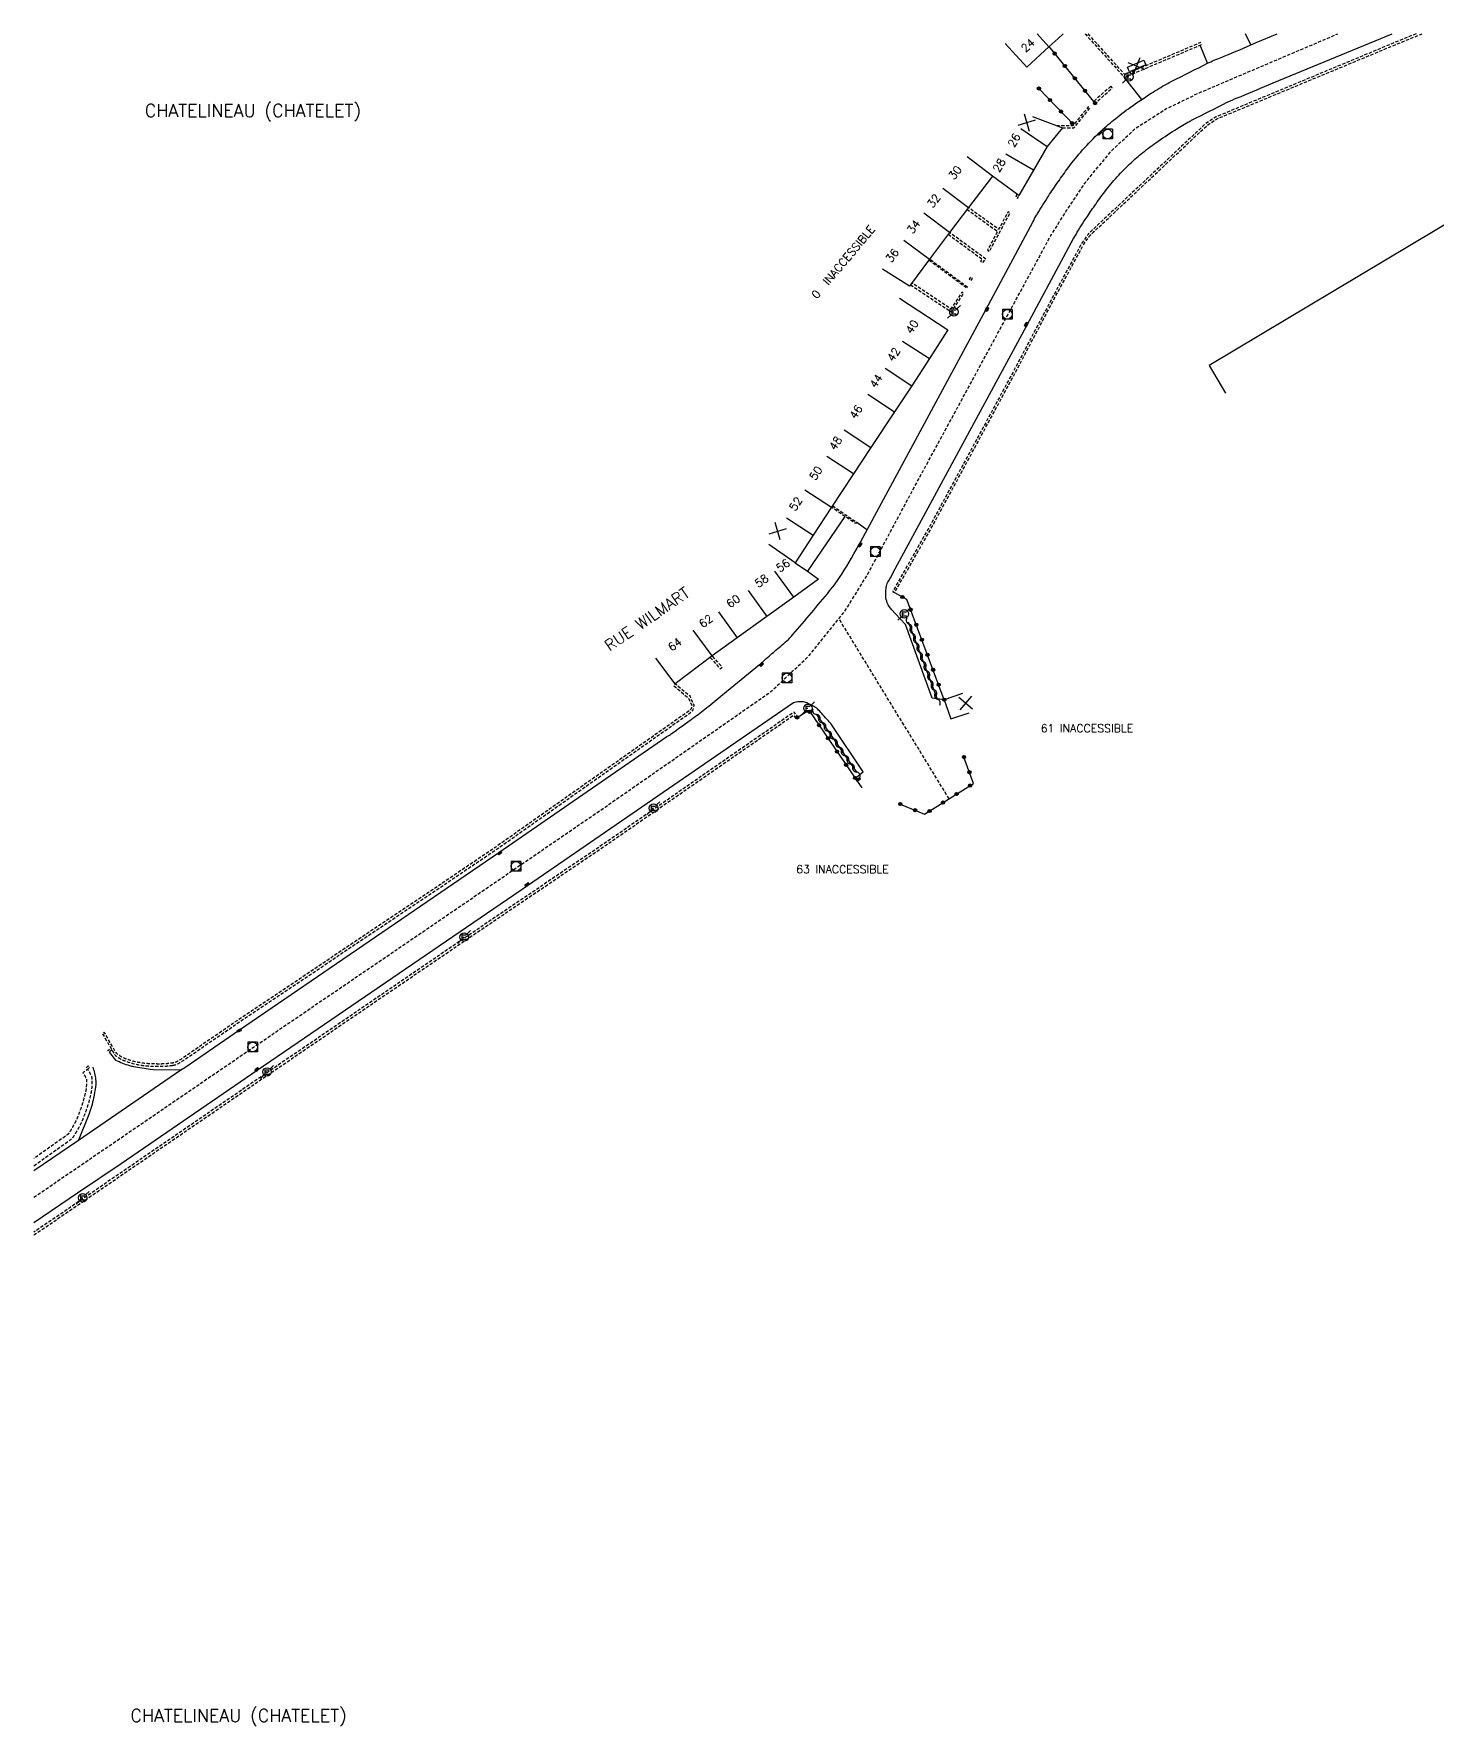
# Model space of a CAD drawing. Header units: millimetres. Extents: x 160000 to 161000, y 121000 to 122000.
# Drawn here: x 160000 to 160219.2, y 121735.6 to 122000 of the extents above; entities that cross this region are included whole.
import ezdxf
from ezdxf.enums import TextEntityAlignment as Align

# ---------------------------------------------------------------- set-up
doc = ezdxf.new("R2010")
doc.units = ezdxf.units.MM
doc.linetypes.add('DASHED', pattern=[0.75, 0.5, -0.25])
doc.layers.get('0').update_dxf_attribs({"linetype": 'CONTINUOUS'})
for name, color, linetype in [('W0001', 6, 'DASHED'), ('W0008', 7, 'CONTINUOUS'), ('W0017', 7, 'CONTINUOUS'), ('W0100', 7, 'CONTINUOUS'), ('W0112', 1, 'DASHED'), ('W0310', 3, 'CONTINUOUS'), ('W0322', 7, 'CONTINUOUS'), ('W0400', 7, 'CONTINUOUS'), ('W0420', 7, 'CONTINUOUS'), ('W0471', 7, 'CONTINUOUS'), ('W0980', 7, 'CONTINUOUS'), ('W0989', 7, 'CONTINUOUS'), ('W0991', 7, 'CONTINUOUS'), ('W1102', 7, 'CONTINUOUS')]:
    doc.layers.add(name, color=color, linetype=linetype)
doc.styles.get("Standard").update_dxf_attribs({"font": 'romans.shx', "width": 0.85})

# ---------------------------------------------------------------- blocks, each defined once
blk = doc.blocks.new('T420')
for p, q in [((0.75, 0.75), (-0.75, 0.75)), ((-0.75, 0.75), (-0.75, -0.75)), ((0.75, 0.75), (0.75, -0.75)), ((0.75, -0.75), (-0.75, -0.75))]:
    blk.add_line(p, q)
blk.add_ellipse((0, 0), major_axis=(-0.53, 0.53), ratio=1, start_param=3.926991, end_param=10.210176)
blk = doc.blocks.new('T471')
for p, q in [((-0.333334, 0.333334), (-0.333334, -0.333334)), ((-0.333334, 0.333334), (0.333334, 0.333334)), ((-0.333334, 0), (0, 0)), ((0.500001, 0.500001), (1.000002, 1.000002)), ((-0.500001, -0.500001), (-1.000002, -1.000002)), ((-0.333334, -0.333334), (0.333334, -0.333334))]:
    blk.add_line(p, q)
blk.add_ellipse((0, 0), major_axis=(0.471405, 0.471405), ratio=1, start_param=5.4977871438, end_param=11.780972451)
blk = doc.blocks.new('T400')
for p, q in [((-0.15, 0.3), (0.15, 0.3)), ((-0.15, -0.25), (-0.15, 0.3)), ((-0.15, 0.15), (0.15, 0.15)), ((-0.15, 0), (0.15, 0)), ((0.15, 0.3), (0.15, -0.25)), ((-0.15, -0.15), (0.15, -0.15)), ((-0.15, -0.25), (-0.15, -0.3)), ((-0.15, -0.3), (0.15, -0.3)), ((0.15, -0.3), (0.15, -0.25))]:
    blk.add_line(p, q)
blk = doc.blocks.new('t322o')
at = {"color": 0, "linetype": 'Continuous'}
for radius in [0.25, 0.15]:
    blk.add_circle((0, 0), radius, dxfattribs=at)
blk = doc.blocks.new('t991o')
at = {"color": 0, "linetype": 'Continuous'}
for p, q in [((-1, 1), (1, -1)), ((-1, -1), (1, 1))]:
    blk.add_line(p, q, dxfattribs=at)
blk = doc.blocks.new('t310o')
at = {"color": 0, "linetype": 'Continuous'}
for centre, start, end in [((-0.5, 0.38), 216.8699, 323.1304), ((0.5, -0.37), 36.8699, 143.1303)]:
    blk.add_arc(centre, 0.625, start, end, dxfattribs=at)

msp = doc.modelspace()

# ---------------------------------------------------------------- linework, layer by layer
at = {"layer": 'W0001', "flags": 128}
for points in [[(160000, 121818.23), (160037.99, 121844.2), (160065.15, 121862.71), (160089.23, 121879.2), (160115.14, 121897.24), (160120.94, 121902.68), (160126.65, 121909.73), (160130.22, 121915.52), (160137.64, 121929.37), (160156.29, 121963.75), (160158.79, 121968.38), (160161.38, 121972.48), (160164.32, 121976.85), (160168.36, 121981.77), (160172.11, 121985.25), (160176.83, 121988.28), (160182.01, 121990.78), (160203.69, 122000)], [(160142.96, 121880.49), (160125.76, 121908.63)]]:
    msp.add_lwpolyline(points, dxfattribs=at)
at = {"layer": 'W0008', "flags": 128}
for points in [[(160011.75, 121840.9), (160012.77, 121839.66, 0.020335), (160013.84, 121839.2, 0.020335), (160014.93, 121838.82, 0.028892), (160015.59, 121838.67, 0.007422), (160018.18, 121838.26), (160018.71, 121838.18), (160022.94, 121838.14), (160023.59, 121838.53), (160032.12, 121844.39), (160072.61, 121872.08), (160098.85, 121890.21, -0.051218), (160099.06, 121890.33, 0.047736), (160099.28, 121890.45, 0.007851), (160099.61, 121890.67, 0.000815), (160102.69, 121892.89, 0.009253), (160104.8, 121894.48, 0.007556), (160107.32, 121896.5), (160108.21, 121897.25), (160113.35, 121901.45, 0.02124), (160113.55, 121901.63, -0.011112), (160113.95, 121902, -0.006535), (160115.74, 121903.55, 0.006284), (160117.6, 121905.16, 0.033903), (160118.57, 121906.15, 0.005263), (160124.3, 121912.96, 0.031758), (160126.19, 121915.58, 0.017392), (160129.16, 121920.67), (160148.76, 121956.99), (160156.03, 121970.58, -0.003121), (160156.63, 121971.67, -0.013505), (160156.77, 121971.92, -0.002065), (160158.49, 121974.65, -0.005052), (160159.21, 121975.75, -0.0078), (160159.99, 121976.89, -0.004), (160161.57, 121979.07, -0.022823), (160163.82, 121981.86, -0.021525), (160166.47, 121984.6, -0.019073), (160168.66, 121986.53, -0.016766), (160171.31, 121988.54, -0.011353), (160174.52, 121990.71, -0.015723), (160176.93, 121992.15, -0.009894), (160177.77, 121992.6, -0.001499), (160183.35, 121995.4, -0.021733), (160185.45, 121996.33, 0.00993), (160190.09, 121998.27), (160190.92, 121998.64), (160194.23, 122000)], [(160142.21, 121895.97), (160140.33, 121896.23), (160136.14, 121907.74), (160134.53, 121909.45), (160134.03, 121910, -0.082041), (160133.31, 121911.11, -0.099592), (160133.08, 121912.17, -0.030818), (160133.13, 121913.35, -0.047916), (160133.29, 121914.1, -0.069465), (160133.4, 121914.33, 0.023357), (160133.79, 121915.01), (160134.55, 121916.44), (160134.55, 121916.44), (160154.76, 121953.76), (160162.04, 121967.36, -0.003011), (160162.58, 121968.34, -0.002039), (160164.24, 121970.99, -0.005052), (160164.89, 121971.98, -0.0078), (160165.55, 121972.94, -0.004), (160167.06, 121975.04, -0.022823), (160168.93, 121977.34, -0.021525), (160171.16, 121979.65, -0.019073), (160172.96, 121981.24, -0.016766), (160175.25, 121982.97, -0.011353), (160178.21, 121984.97, -0.015723), (160180.25, 121986.19, -0.009894), (160180.85, 121986.51, -0.001499), (160186.4, 121989.3, -0.021733), (160187.95, 121989.99, 0.00993), (160192.84, 121992.03), (160193.59, 121992.36), (160198.9, 121994.54), (160212.16, 122000)], [(160128.27, 121883.73), (160129.53, 121884.69), (160124.61, 121892.1, 0.03452), (160124.59, 121892.12, 0.001293), (160124.1, 121892.67, 0.001072), (160123.25, 121893.62, 0.001368), (160122.58, 121894.36, 0.069367), (160122.12, 121894.75, 0.028316), (160120.81, 121895.46, 0.107314), (160119.98, 121895.65, 0.068504), (160118.68, 121895.49), (160077.11, 121866.9), (160034.9, 121838.02), (160013.66, 121823.46), (160006.84, 121818.9), (160000, 121814.24)], [(160009.21, 121838.56, -0.041735), (160009.65, 121836.64, -0.076306), (160009.64, 121835.55, -0.009463), (160009.31, 121833.71, -0.013386), (160009.01, 121832.43, -0.016663), (160008.82, 121831.8, -0.015732), (160008.59, 121831.16), (160006.97, 121827.15), (160022.94, 121838.14)]]:
    msp.add_lwpolyline(points, format="xyb", dxfattribs=at)
for points in [[(160128.54, 121923.7), (160130.12, 121922.55)], [(160000, 121822.44), (160006.97, 121827.15)]]:
    msp.add_lwpolyline(points, dxfattribs=at)
at = {"layer": 'W0017', "flags": 128}
for points in [[(160183.35, 121995.4), (160182.16, 121998.22)], [(160190.09, 121998.27), (160189.28, 122000)], [(160173.05, 121989.72), (160170.34, 121993.2)], [(160126.67, 121924.59), (160120.87, 121916.03)]]:
    msp.add_lwpolyline(points, dxfattribs=at)
at = {"layer": 'W0100', "flags": 128}
for points in [[(160151.71, 121998.49), (160155.11, 121994.82), (160158.57, 121998.01), (160159.98, 121999.28), (160160.79, 122000)], [(160257.03, 121986.21), (160254.46, 121990.5), (160183.58, 121948.16), (160186.14, 121943.87)], [(160156, 121987.11), (160160.67, 121985.31), (160158.29, 121982.38), (160156.16, 121978.68), (160153.86, 121974.74), (160149.73, 121977.77), (160145.97, 121972.87), (160143.03, 121968.96), (160139.9, 121964.79), (160136.92, 121960.79), (160136.77, 121960.56), (160132.55, 121963.24)], [(160135.2, 121958.69), (160142.77, 121953.78), (160139.88, 121949.28), (160137.14, 121945.02), (160134.42, 121940.97), (160130.74, 121935.37), (160128.04, 121931.24), (160124.62, 121926.04), (160121.74, 121921.66), (160118.94, 121917.36), (160120.87, 121916.03), (160122.57, 121914.81), (160118.69, 121911.99), (160114.5, 121908.98), (160109.85, 121905.65), (160105.97, 121902.82), (160100.16, 121898.47), (160097.16, 121902.47)], [(160145.04, 121896.94), (160142.21, 121895.97), (160143.24, 121892.96), (160146.08, 121893.93)]]:
    msp.add_lwpolyline(points, dxfattribs=at)
msp.add_lwpolyline([(160173.69, 121995.15), (160171.13, 121994.06), (160170.82, 121994.78), (160173.38, 121995.88)], close=True, dxfattribs=at)
at = {"layer": 'W0112', "flags": 128}
for points in [[(160215.9, 122000), (160213.91, 121999.2), (160184.57, 121986.99), (160182.99, 121985.93), (160165.43, 121969.44, 0.018918), (160164.72, 121968.72, 0.035717), (160164.39, 121968.3), (160163.63, 121967.18), (160159.08, 121958.77), (160153.04, 121947.32), (160139.85, 121922.9), (160134.15, 121912.89), (160134.45, 121912.71), (160140.16, 121922.72), (160153.35, 121947.15), (160159.39, 121958.61), (160163.93, 121967), (160164.68, 121968.1, -0.035717), (160164.98, 121968.48, -0.018918), (160165.68, 121969.18), (160183.21, 121985.65), (160184.77, 121986.7), (160214.04, 121998.87), (160216.85, 122000)], [(160000, 121823.16), (160005.62, 121827.16, 0.00818), (160005.99, 121827.43, 0.072108), (160006.03, 121827.47, 0.017691), (160006.47, 121828.12, 0.01631), (160006.89, 121828.84, 0.003627), (160007.29, 121829.6, 0.00902), (160007.45, 121829.9, 0.017596), (160007.68, 121830.44, 0.007041), (160008.2, 121831.83, 0.015317), (160008.47, 121832.66, 0.008013), (160008.92, 121834.27, 0.039411), (160009.06, 121835.1, 0.023503), (160009.13, 121836.52, 0.104978), (160009, 121837.17, 0.057472), (160008.38, 121838.21), (160007.66, 121837.66, -0.057472), (160008.17, 121836.8, -0.104978), (160008.23, 121836.52, -0.023503), (160008.16, 121835.19, -0.039411), (160008.04, 121834.49, -0.008013), (160007.6, 121832.91, -0.015317), (160007.35, 121832.14, -0.007041), (160006.84, 121830.78, -0.017596), (160006.63, 121830.29, -0.00902), (160006.49, 121830.02, -0.003627), (160006.09, 121829.28, -0.01631), (160005.7, 121828.6, -0.015101), (160005.36, 121828.09, -0.006205), (160005.09, 121827.9), (160000, 121824.27)]]:
    msp.add_lwpolyline(points, format="xyb", dxfattribs=at)
for points in [[(160164.2, 122000), (160169.84, 121993.75), (160170.34, 121993.2), (160182.38, 121998.31), (160182.24, 121998.64), (160170.43, 121993.63), (160170.11, 121993.98), (160164.68, 122000)], [(160160.67, 121985.31), (160162.47, 121985.32), (160164.96, 121988.41), (160164.71, 121988.61), (160162.32, 121985.63), (160159.86, 121985.62)], [(160153.56, 121974.96), (160153.38, 121974.44), (160153.72, 121974.32), (160153.86, 121974.74)], [(160145.75, 121972.59), (160150.53, 121969.13), (160148.97, 121966.2), (160149.28, 121966.03), (160152.49, 121972.04), (160152.18, 121972.21), (160150.7, 121969.45), (160145.97, 121972.87)], [(160142.82, 121968.68), (160148.18, 121964.76), (160147.89, 121964.47), (160148.15, 121964.22), (160148.72, 121964.8), (160143.03, 121968.96)], [(160139.82, 121964.68), (160145.76, 121960.28), (160145.85, 121960.4), (160139.9, 121964.79)], [(160136.92, 121960.79), (160143.33, 121956.55), (160145.26, 121959.43), (160144.97, 121959.63), (160143.23, 121957.04), (160137.13, 121961.07)], [(160124.78, 121926.28), (160126.83, 121924.83), (160128.5, 121923.73), (160128.33, 121923.49), (160126.67, 121924.59), (160124.62, 121926.04)], [(160105.66, 121902.58), (160107.2, 121900.8), (160107.5, 121901.06), (160105.97, 121902.82)], [(160007.99, 121817.78), (160036.68, 121837.44), (160067.65, 121858.55), (160089.34, 121873.23), (160118.66, 121893.55), (160119.03, 121893.02), (160119.32, 121893.22), (160118.75, 121894.04), (160089.14, 121873.52), (160067.45, 121858.85), (160036.48, 121837.73), (160007.79, 121818.08), (160000, 121812.77)], [(160012.2, 121841.23), (160011.75, 121840.9), (160011.53, 121841.18), (160012.02, 121841.54)], [(160000, 121812.34), (160007.99, 121817.78)]]:
    msp.add_lwpolyline(points, dxfattribs=at)
for points in [[(160168.23, 121991.81), (160165.53, 121989.43), (160165.77, 121989.17), (160168.46, 121991.54)], [(160146.33, 121961.97), (160146.1, 121961.66), (160146.38, 121961.45), (160146.62, 121961.76)], [(160008.49, 121838.78), (160008.15, 121838.48), (160008.38, 121838.21), (160008.73, 121838.51)]]:
    msp.add_lwpolyline(points, close=True, dxfattribs=at)
msp.add_lwpolyline([(160021.7, 121838.85, 0.080274), (160022.42, 121839.06, 0.051227), (160023.43, 121839.67), (160031.67, 121845.33), (160063.62, 121866.75), (160072.36, 121872.66), (160102.66, 121894.02), (160103, 121894.39), (160103.15, 121895.09), (160102.55, 121896.46), (160100.16, 121898.44), (160099.93, 121898.17), (160102.25, 121896.24), (160102.78, 121895.06), (160102.67, 121894.56), (160102.43, 121894.28), (160072.15, 121872.95), (160063.42, 121867.04), (160031.47, 121845.62), (160023.23, 121839.96, -0.051986), (160022.27, 121839.38, -0.080274), (160021.65, 121839.2, -0.005684), (160020.75, 121839.1, -0.013606), (160020.39, 121839.07, -0.013035), (160019.64, 121839.05, -0.006952), (160018.22, 121839.08, -0.041217), (160016.31, 121839.31, -0.039558), (160014.37, 121839.86, -0.047262), (160013.49, 121840.29, -0.052193), (160012.89, 121840.75), (160012.5, 121841.41), (160011, 121844.01), (160010.7, 121843.83), (160012.2, 121841.23), (160012.2, 121841.23), (160012.6, 121840.52, 0.055538), (160013.31, 121839.98, 0.047262), (160014.25, 121839.53, 0.039558), (160016.24, 121838.96, 0.041217), (160018.21, 121838.73, 0.006952), (160019.64, 121838.7, 0.013035), (160020.4, 121838.71, 0.013606), (160020.79, 121838.74, 0.005684)], format="xyb", close=True, dxfattribs=at)
at = {"layer": 'W0310', "flags": 128}
for points in [[(160141.15, 121896.07), (160136.62, 121908.07)], [(160122.23, 121893.67), (160128.53, 121884.61)]]:
    msp.add_lwpolyline(points, dxfattribs=at)
at = {"layer": 'W0322', "flags": 128}
for points in [[(160165.77, 121989.17), (160158.57, 121998.01)], [(160156.99, 121991.46), (160162.44, 121985.78)], [(160142.21, 121895.97), (160136.37, 121911.64), (160134.48, 121912.66)], [(160119.23, 121893.2), (160121.03, 121894.35), (160128.27, 121883.73), (160129.33, 121882.19)], [(160135.34, 121879.67), (160139.13, 121878.1), (160146.78, 121882.89), (160145.29, 121887.01)]]:
    msp.add_lwpolyline(points, dxfattribs=at)
at = {"layer": 'W1102', "flags": 128}
for points in [[(160158.54, 121997.99), (160156.7, 122000)], [(160154.17, 121985.22), (160158.29, 121982.38)], [(160149.73, 121977.77), (160145.77, 121980.81)], [(160156.16, 121978.68), (160151.83, 121981.18)], [(160141.99, 121975.9), (160145.97, 121972.87)], [(160143.03, 121968.96), (160139.03, 121971.96)], [(160135.9, 121967.78), (160139.9, 121964.79)], [(160135.68, 121951.98), (160139.88, 121949.28)], [(160132.97, 121947.77), (160137.14, 121945.02)], [(160130.26, 121943.73), (160134.42, 121940.97)], [(160126.56, 121938.11), (160130.74, 121935.37)], [(160128.04, 121931.24), (160123.86, 121933.98)], [(160120.44, 121928.78), (160124.62, 121926.04)], [(160117.56, 121924.39), (160121.74, 121921.66)], [(160118.94, 121917.36), (160114.82, 121920.2)], [(160118.69, 121911.99), (160115.76, 121916.04)], [(160111.58, 121913.05), (160114.5, 121908.98)], [(160106.92, 121909.7), (160109.85, 121905.65)], [(160105.97, 121902.82), (160103, 121906.84)]]:
    msp.add_lwpolyline(points, dxfattribs=at)

# ---------------------------------------------------------------- block references
at = {"layer": 'W0310'}
for p, rotation in [((160136.72, 121907.79), 110.6737436377627), ((160137.28, 121906.32), 110.6737436377627), ((160137.83, 121904.86), 110.6737436377627), ((160138.38, 121903.39), 110.6737436377627), ((160138.93, 121901.93), 110.6737436377627), ((160139.49, 121900.46), 110.6737436377627), ((160140.04, 121899), 110.6737436377627), ((160140.59, 121897.53), 110.6737436377627), ((160141.15, 121896.07), 110.6737436377627), ((160122.23, 121893.67), 304.7993879654535), ((160123.13, 121892.38), 304.7993879654535), ((160124.02, 121891.09), 304.7993879654535), ((160124.91, 121889.81), 304.7993879654535), ((160125.81, 121888.52), 304.7993879654535), ((160126.7, 121887.24), 304.7993879654535), ((160127.59, 121885.95), 304.7993879654535), ((160128.49, 121884.67), 304.7993879654535)]:
    msp.add_blockref('t310o', p, dxfattribs=dict(at, rotation=rotation))
at = {"layer": 'W0322'}
for p, rotation in [((160159.45, 121996.92), 129.1383107874596), ((160161.03, 121994.98), 129.1383107874596), ((160162.61, 121993.05), 129.1383107874596), ((160156.99, 121991.46), 313.8623572387849), ((160164.19, 121991.11), 129.1383107874596), ((160158.72, 121989.66), 313.8623572387849), ((160160.45, 121987.86), 313.8623572387849), ((160165.77, 121989.17), 129.1383107874596), ((160162.18, 121986.05), 313.8623572387849), ((160135.69, 121912.01), 151.5783163603232), ((160136.97, 121910.02), 110.4271161662401), ((160137.84, 121907.68), 110.4271161662401), ((160138.72, 121905.34), 110.4271161662401), ((160139.59, 121902.99), 110.4271161662401), ((160140.46, 121900.65), 110.4271161662401), ((160141.33, 121898.31), 110.4271161662401), ((160142.21, 121895.97), 110.4271161662401), ((160119.23, 121893.2), 32.60711040125015), ((160121.23, 121894.06), 304.2770660870864), ((160122.64, 121891.99), 304.2770660870864), ((160124.05, 121889.93), 304.2770660870864), ((160125.46, 121887.86), 304.2770660870864), ((160145.29, 121887), 109.9286408649437), ((160126.87, 121885.8), 304.2770660870864), ((160146.14, 121884.65), 109.9286408649437), ((160128.27, 121883.73), 304.4526211282576), ((160146.25, 121882.56), 32.04517676749074), ((160135.34, 121879.67), 337.5362066016091), ((160142.01, 121879.9), 32.04517676749074), ((160144.13, 121881.23), 32.04517676749074), ((160137.65, 121878.71), 337.5362066016091), ((160139.9, 121878.58), 32.04517676749074)]:
    msp.add_blockref('t322o', p, dxfattribs=dict(at, rotation=rotation))
at = {"layer": 'W0400'}
for p, rotation in [((160166.5, 121984.48), 131.361929744559), ((160148.87, 121956.97), 157.3933733006978), ((160154.99, 121954.55), 151.8653236161528), ((160129.06, 121920.21), 325.7748099369364), ((160113.67, 121901.47), 136.9367746186838), ((160128.8, 121883.51), 122.1196244290428), ((160072.76, 121872.02), 127.7956829317098), ((160077.03, 121867.11), 125.0197246679588), ((160032.1, 121844.3), 116.4333870796876), ((160034.83, 121838.22), 132.1294871602272)]:
    msp.add_blockref('T400', p, dxfattribs=dict(at, rotation=rotation))
at = {"layer": 'W0420'}
for p in [(160167.72, 121984.34), (160152.05, 121956.18), (160131.45, 121919.11), (160117.63, 121899.38), (160075.31, 121869.95), (160034.17, 121841.71)]:
    msp.add_blockref('T420', p, dxfattribs=at)
at = {"layer": 'W0471'}
for p in [(160171.04, 121993.28), (160143.72, 121956.57), (160135.97, 121909.39), (160120.92, 121894.63), (160096.78, 121879.02), (160067.21, 121858.89), (160036.42, 121837.81), (160007.63, 121818.14)]:
    msp.add_blockref('T471', p, dxfattribs=at)
at = {"layer": 'W0991', "extrusion": (0, 0, -1), "rotation": 336.9176609790636}
msp.add_blockref('t991o', (-160172.25, 121994.96), dxfattribs=at)
at = {"layer": 'W0991'}
for p, rotation in [((160155.09, 121986.16), 331.6043095149195), ((160116.19, 121922.29), 61.52270962079778), ((160145.56, 121895.44), 274.62852)]:
    msp.add_blockref('t991o', p, dxfattribs=dict(at, rotation=rotation))

# ---------------------------------------------------------------- texts
at = {"layer": 'W0980'}
for p in [(160034.21, 121987.87), (160031.97, 121737.13)]:
    msp.add_text('CHATELINEAU (CHATELET)', height=2, dxfattribs=at).set_placement(p, align=Align.MIDDLE)
at = {"layer": 'W0989'}
msp.add_text('RUE WILMART', height=1.75, rotation=34.6284, dxfattribs=at).set_placement((160095.8, 121908.58), align=Align.MIDDLE)
at = {"layer": 'W0991'}
for s, rotation, p in [('24', 41.7857, (160155.27, 121998.21)), ('26', 60.0916, (160153.11, 121983.38)), ('28', 59.7257, (160150.78, 121979.47)), ('30', 52.4269, (160143.9, 121978.32)), ('32', 53.091, (160140.55, 121973.92)), ('0  INACCESSIBLE', 50.0256, (160126.41, 121964.36)), ('34', 53.118, (160137.41, 121969.87)), ('36', 53.4985, (160134.08, 121965.37)), ('40', 57.3899, (160137.17, 121954.24)), ('42', 57.209, (160134.29, 121949.92)), ('44', 56.1278, (160131.55, 121945.75)), ('46', 56.6748, (160128.42, 121940.93)), ('48', 56.8193, (160125.22, 121936.05)), ('50', 56.6386, (160122.15, 121931.37)), ('52', 56.7095, (160119.01, 121926.58)), ('56', 36.0722, (160117.02, 121916.95)), ('58', 35.8564, (160113.67, 121914.54)), ('60', 35.6822, (160109.24, 121911.37)), ('62', 36.4578, (160104.97, 121908.26)), ('64', 36.7896, (160100.12, 121904.62))]:
    msp.add_text(s, height=1.25, rotation=rotation, dxfattribs=at).set_placement(p, align=Align.MIDDLE)
for s, p in [('61 INACCESSIBLE', (160164.5, 121891.51)), ('63 INACCESSIBLE', (160126.31, 121869.49))]:
    msp.add_text(s, height=1.25, dxfattribs=at).set_placement(p, align=Align.MIDDLE)

doc.saveas('drawing.dxf')
